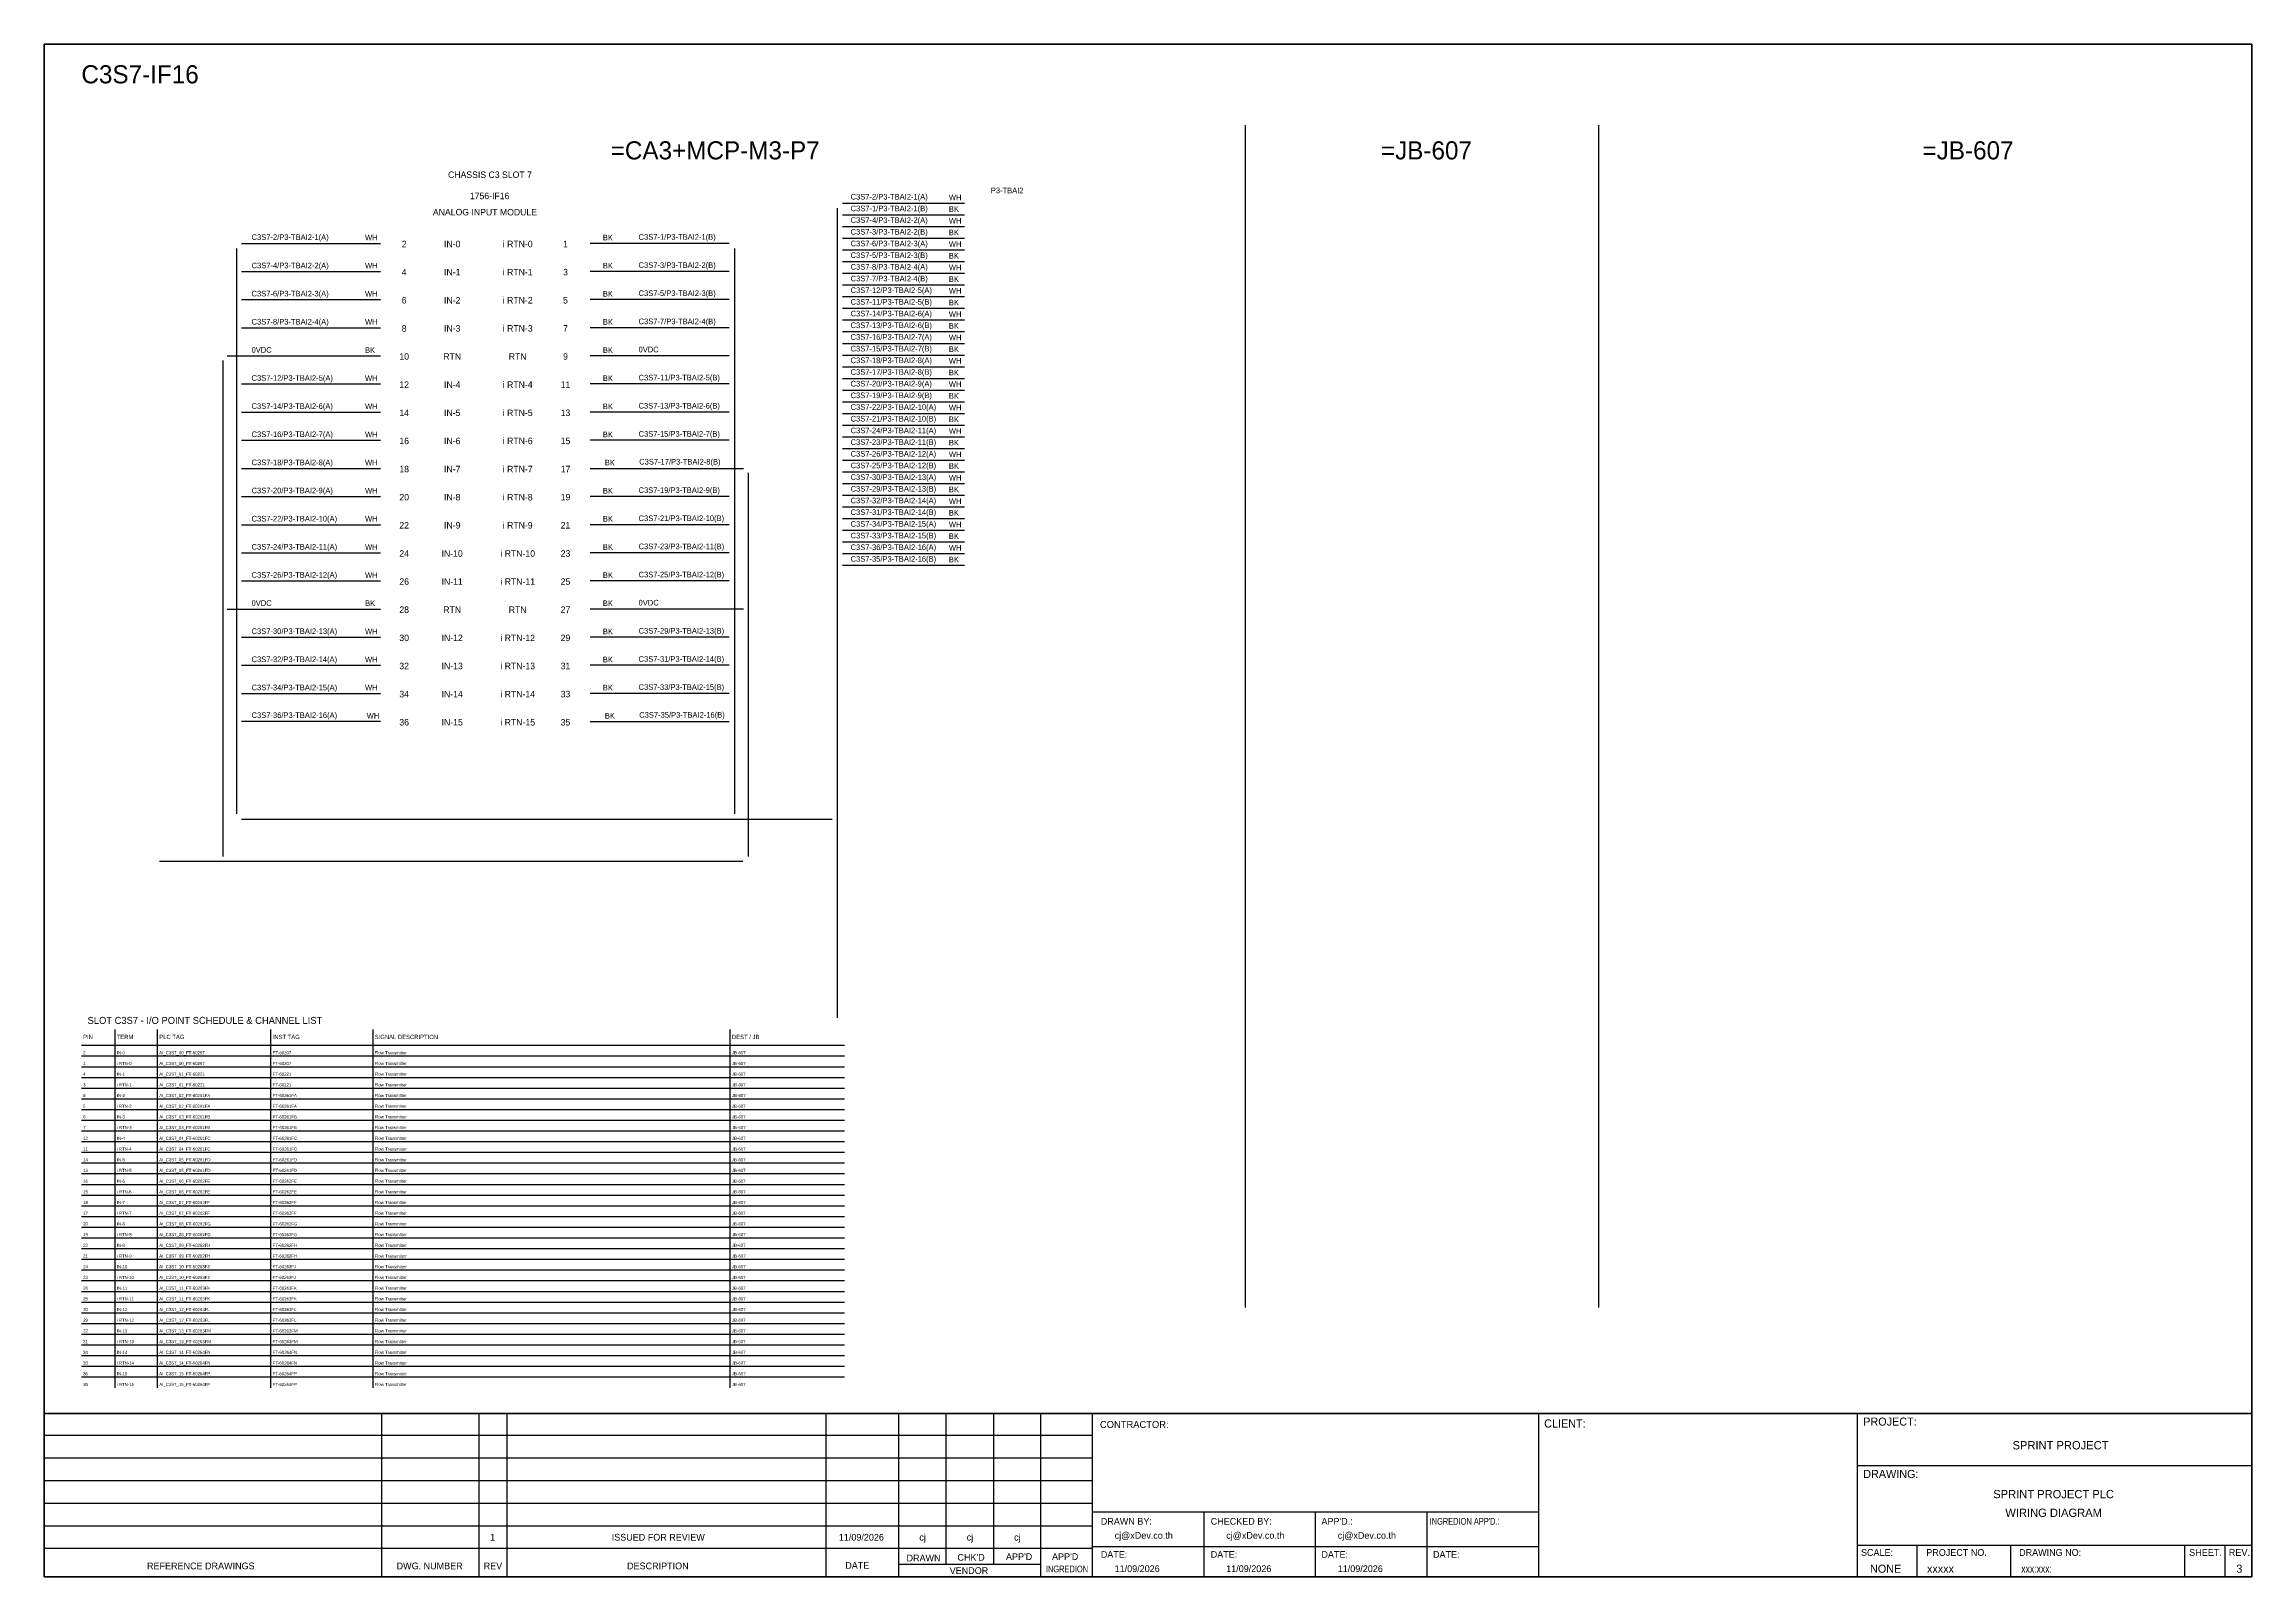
# Model space of a CAD drawing. Header units: metres. Extents: x 0 to 20667, y -39055 to 2704.
# Drawn here: x 4193 to 8087, y -21029 to -18325 of the extents above; entities that cross this region are included whole.
import ezdxf
from ezdxf.enums import TextEntityAlignment as Align

# ---------------------------------------------------------------- set-up
doc = ezdxf.new("R2010")
doc.units = ezdxf.units.M

msp = doc.modelspace()

# ---------------------------------------------------------------- linework, layer by layer
at = {"ltscale": 25.4}
for p, q in [((5601, -18626.4), (5816.4, -18626.4)), ((5401.4, -18676.8), (5156.2, -18676.8)), ((5601, -18667.6), (5816.4, -18667.6)), ((5401.4, -18726.4), (5156.2, -18726.4)), ((5601, -18708.9), (5816.4, -18708.9)), ((5601, -18750.1), (5816.4, -18750.1)), ((5401.4, -18776), (5156.2, -18776)), ((5601, -18791.3), (5816.4, -18791.3)), ((5401.4, -18825.7), (5156.2, -18825.7)), ((5601, -18832.5), (5816.4, -18832.5)), ((4516.2, -18875.3), (4786.7, -18875.3)), ((5401.4, -18875.3), (5156.2, -18875.3)), ((5601, -18873.8), (5816.4, -18873.8)), ((5601, -18915), (5816.4, -18915)), ((5401.4, -18924.9), (5156.2, -18924.9)), ((5601, -18956.2), (5816.4, -18956.2)), ((5401.4, -18974.5), (5156.2, -18974.5)), ((5601, -18997.4), (5816.4, -18997.4)), ((5401.4, -19024.2), (5156.2, -19024.2)), ((5156.2, -19073.8), (5426.7, -19073.8)), ((5601, -19038.7), (5816.4, -19038.7)), ((5601, -19079.9), (5816.4, -19079.9)), ((5401.4, -19123.4), (5156.2, -19123.4)), ((5601, -19121.1), (5816.4, -19121.1)), ((5401.4, -19173.1), (5156.2, -19173.1)), ((5601, -19162.3), (5816.4, -19162.3)), ((5401.4, -19222.7), (5156.2, -19222.7)), ((5601, -19203.6), (5816.4, -19203.6)), ((5601, -19244.8), (5816.4, -19244.8)), ((5401.4, -19272.3), (5156.2, -19272.3)), ((4516.2, -19322), (4786.7, -19322)), ((5426.7, -19322), (5156.2, -19322)), ((5401.4, -19371.6), (5156.2, -19371.6)), ((5401.4, -19421.2), (5156.2, -19421.2)), ((5401.4, -19470.9), (5156.2, -19470.9)), ((5156.2, -19520.5), (5401.4, -19520.5))]:
    msp.add_line(p, q, dxfattribs=at)
at = {"color": 7}
for p, q in [((4318.3, -20695.7), (4318.3, -20063.6)), ((4393.3, -20695.7), (4393.3, -20063.6)), ((4593.3, -20695.7), (4593.3, -20063.6)), ((4773.3, -20695.7), (4773.3, -20063.6)), ((5403.3, -20695.7), (5403.3, -20063.6)), ((4259, -20091.6), (5604.8, -20091.6))]:
    msp.add_line(p, q, dxfattribs=at)
at = {"color": 8}
for p, q in [((4259, -20110.5), (5604.8, -20110.5)), ((4259, -20129.4), (5604.8, -20129.4)), ((4259, -20148.2), (5604.8, -20148.2)), ((4259, -20167.1), (5604.8, -20167.1)), ((4259, -20186), (5604.8, -20186)), ((4259, -20204.9), (5604.8, -20204.9)), ((4259, -20223.7), (5604.8, -20223.7)), ((4259, -20242.6), (5604.8, -20242.6)), ((4259, -20261.5), (5604.8, -20261.5)), ((4259, -20280.4), (5604.8, -20280.4)), ((4259, -20299.3), (5604.8, -20299.3)), ((4259, -20318.1), (5604.8, -20318.1)), ((4259, -20337), (5604.8, -20337)), ((4259, -20355.9), (5604.8, -20355.9)), ((4259, -20374.8), (5604.8, -20374.8)), ((4259, -20393.6), (5604.8, -20393.6)), ((4259, -20412.5), (5604.8, -20412.5)), ((4259, -20431.4), (5604.8, -20431.4)), ((4259, -20450.3), (5604.8, -20450.3)), ((4259, -20469.2), (5604.8, -20469.2)), ((4259, -20488), (5604.8, -20488)), ((4259, -20506.9), (5604.8, -20506.9)), ((4259, -20525.8), (5604.8, -20525.8)), ((4259, -20544.7), (5604.8, -20544.7)), ((4259, -20563.6), (5604.8, -20563.6)), ((4259, -20582.4), (5604.8, -20582.4)), ((4259, -20601.3), (5604.8, -20601.3)), ((4259, -20620.2), (5604.8, -20620.2)), ((4259, -20639.1), (5604.8, -20639.1)), ((4259, -20657.9), (5604.8, -20657.9)), ((4259, -20676.8), (5604.8, -20676.8))]:
    msp.add_line(p, q, dxfattribs=at)
at = {"color": 4}
for p, q in [((7495.6, -20973.4), (7495.6, -21029.5)), ((7660.9, -20973.4), (7660.9, -21029.5))]:
    msp.add_line(p, q, dxfattribs=at)
at = {"color": 4, "ltscale": 0.5}
for p, q in [((7968, -20973.4), (7968, -21029.5)), ((7968, -20973.4), (7968, -21029.5)), ((8039.2, -20973.4), (8039.2, -21029.5)), ((8039.2, -20973.4), (8039.2, -21029.5))]:
    msp.add_line(p, q, dxfattribs=at)
at = {"layer": 'GT_1', "color": 4}
for p, q in [((4788.7, -21029.5), (4788.7, -20741.3)), ((4960.6, -21029.5), (4960.6, -20741.3)), ((5009.7, -21029.5), (5009.7, -20741.3)), ((5572.4, -21029.5), (5572.4, -20741.3)), ((5700.7, -21029.5), (5700.7, -20741.3)), ((5784.3, -21007.7), (5784.3, -20741.3)), ((5867.8, -21007.7), (5867.8, -20741.3)), ((5951.1, -21029.5), (5951.1, -20741.3)), ((6042.1, -21029.5), (6042.1, -20741.3)), ((6829.1, -21029.5), (6829.1, -20741.3)), ((7391.4, -21029.5), (7391.4, -20741.3)), ((7391.4, -21029.5), (7391.4, -20741.3)), ((7391.4, -21029.5), (7391.4, -20741.3)), ((6042.1, -20780.2), (4193.3, -20780.2)), ((6042.1, -20820), (4193.3, -20820)), ((6042.1, -20859.9), (4193.3, -20859.9)), ((6042.1, -20899.8), (4193.3, -20899.8)), ((6042.1, -20939.8), (4193.3, -20939.8)), ((6829.1, -20915.2), (6042.1, -20915.2)), ((6238.9, -21029.5), (6238.9, -20915.2)), ((6435.6, -21029.5), (6435.6, -20915.2)), ((6632.4, -21029.5), (6632.4, -20915.2)), ((6042, -20979.7), (4193.3, -20979.7)), ((6829.1, -20976.6), (6042.1, -20976.6)), ((7391.4, -20973.4), (8086.6, -20973.4)), ((5951.1, -21007.7), (5700.7, -21007.7))]:
    msp.add_line(p, q, dxfattribs=at)
at = {"layer": 'HELPPOINT', "color": 4, "lineweight": 35}
for p, q in [((4193.3, -21029.5), (4193.3, -18325.3)), ((4193.3, -18325.3), (8086.6, -18325.3)), ((4193.3, -21029.5), (4193.3, -18325.3)), ((4193.3, -18325.3), (8086.6, -18325.3)), ((8086.6, -18325.3), (8086.6, -21029.5)), ((8086.6, -18325.3), (8086.6, -21029.5)), ((8086.6, -21029.5), (4193.3, -21029.5)), ((8086.6, -21029.5), (4193.3, -21029.5))]:
    msp.add_line(p, q, dxfattribs=at)
at = {"layer": 'HELPPOINT', "color": 4}
for p, q in [((7391.4, -20832.9), (8086.6, -20832.9)), ((7391.4, -20832.9), (8086.6, -20832.9)), ((7391.4, -20973.4), (8086.6, -20973.4))]:
    msp.add_line(p, q, dxfattribs=at)
at = {"layer": 'IE-WIRE', "color": 4, "ltscale": 25.4}
for p, q in [((5601, -18605.8), (5816.4, -18605.8)), ((5591.9, -18614.9), (5591.9, -20043.3)), ((5601, -18647), (5816.4, -18647)), ((4532.3, -18685.9), (4532.3, -19683.3)), ((4541.4, -18676.8), (4786.7, -18676.8)), ((5410.6, -18685.9), (5410.6, -19683.3)), ((4541.4, -18726.4), (4786.7, -18726.4)), ((5601, -18688.3), (5816.4, -18688.3)), ((5601, -18729.5), (5816.4, -18729.5)), ((4541.4, -18776), (4786.7, -18776)), ((5601, -18770.7), (5816.4, -18770.7)), ((4541.4, -18825.7), (4786.7, -18825.7)), ((5601, -18811.9), (5816.4, -18811.9)), ((5601, -18853.2), (5816.4, -18853.2)), ((5601, -18894.4), (5816.4, -18894.4)), ((4541.4, -18924.9), (4786.7, -18924.9)), ((5601, -18935.6), (5816.4, -18935.6)), ((4541.4, -18974.5), (4786.7, -18974.5)), ((5601, -18976.8), (5816.4, -18976.8)), ((4541.4, -19024.2), (4786.7, -19024.2)), ((5601, -19018), (5816.4, -19018)), ((4541.4, -19073.8), (4786.7, -19073.8)), ((5601, -19059.3), (5816.4, -19059.3)), ((5601, -19100.5), (5816.4, -19100.5)), ((4541.4, -19123.4), (4786.7, -19123.4)), ((5601, -19141.7), (5816.4, -19141.7)), ((4541.4, -19173.1), (4786.7, -19173.1)), ((5601, -19182.9), (5816.4, -19182.9)), ((4541.4, -19222.7), (4786.7, -19222.7)), ((5601, -19224.2), (5816.4, -19224.2)), ((4541.4, -19272.3), (4786.7, -19272.3)), ((4541.4, -19371.6), (4786.7, -19371.6)), ((4541.4, -19421.2), (4786.7, -19421.2)), ((4541.4, -19470.9), (4786.7, -19470.9)), ((4786.7, -19520.5), (4541.4, -19520.5))]:
    msp.add_line(p, q, dxfattribs=at)
at = {"layer": 'IE-WIRE', "color": 7, "ltscale": 25.4}
for p, q in [((4508.2, -18883.3), (4508.2, -19758.6)), ((5434.7, -19081.8), (5434.7, -19758.6)), ((5425.7, -19767.5), (4396.7, -19767.5))]:
    msp.add_line(p, q, dxfattribs=at)
at = {"layer": 'IE-WIRE', "color": 4}
msp.add_line((4541.4, -19692.5), (5582.7, -19692.5), dxfattribs=at)
at = {"layer": 'MEMBER', "color": 4, "lineweight": 35}
msp.add_line((4193.3, -20741.3), (8086.6, -20741.3), dxfattribs=at)
msp.add_line((4193.3, -20741.3), (8086.6, -20741.3), dxfattribs=at)
at = {"layer": 'MEMBER', "color": 4}
for p, q in [((7391.4, -20832.9), (8086.6, -20832.9)), ((7391.4, -20832.9), (8086.6, -20832.9)), ((7391.4, -20973.4), (8086.6, -20973.4)), ((7391.4, -20973.4), (8086.6, -20973.4))]:
    msp.add_line(p, q, dxfattribs=at)
at = {"layer": 'x01001-FrameArea'}
for p, q in [((6311.5, -18468), (6311.5, -20554.5)), ((6934.6, -18468), (6934.6, -20554.5))]:
    msp.add_line(p, q, dxfattribs=at)

# ---------------------------------------------------------------- texts
at = {"color": 2}
msp.add_text('C3S7-IF16', height=32, dxfattribs=at).set_placement((4259, -18394.5))
for s, height, p in [('=CA3+MCP-M3-P7', 32, (5376.7, -18512.7)), ('=JB-607', 32, (6631, -18512.7)), ('=JB-607', 32, (7586.1, -18512.7)), ('CHASSIS C3 SLOT 7', 11.441, (4979.5, -18555.7)), ('1756-IF16', 11.44, (4978.9, -18593.1)), ('ANALOG INPUT MODULE', 11.441, (4970.7, -18621.7)), ('2', 11.4, (4828.2, -18677.9)), ('IN-0', 11.44, (4912.9, -18677.9)), ('i RTN-0', 11.44, (5028.4, -18677.9)), ('1', 11.4, (5112.7, -18677.9)), ('4', 11.4, (4828.2, -18727.5)), ('IN-1', 11.44, (4912.9, -18727.5)), ('i RTN-1', 11.44, (5028.4, -18727.5)), ('3', 11.4, (5112.7, -18727.5)), ('6', 11.4, (4828.2, -18777.2)), ('IN-2', 11.44, (4912.9, -18777.2)), ('i RTN-2', 11.44, (5028.4, -18777.2)), ('5', 11.4, (5112.7, -18777.2)), ('8', 11.4, (4828.2, -18826.8)), ('IN-3', 11.44, (4912.9, -18826.8)), ('i RTN-3', 11.44, (5028.4, -18826.8)), ('7', 11.4, (5112.7, -18826.8)), ('10', 11.44, (4828.2, -18876.4)), ('RTN', 11.44, (4912.9, -18876.4)), ('RTN', 11.44, (5028.4, -18876.4)), ('9', 11.4, (5112.7, -18876.4)), ('12', 11.44, (4828.2, -18926.1)), ('IN-4', 11.44, (4912.9, -18926.1)), ('i RTN-4', 11.44, (5028.4, -18926.1)), ('11', 11.44, (5112.7, -18926.1)), ('14', 11.44, (4828.2, -18975.7)), ('IN-5', 11.44, (4912.9, -18975.7)), ('i RTN-5', 11.44, (5028.4, -18975.7)), ('13', 11.44, (5112.7, -18975.7)), ('16', 11.44, (4828.2, -19025.3)), ('IN-6', 11.44, (4912.9, -19025.3)), ('i RTN-6', 11.44, (5028.4, -19025.3)), ('15', 11.44, (5112.7, -19025.3)), ('18', 11.44, (4828.2, -19075)), ('IN-7', 11.44, (4912.9, -19075)), ('i RTN-7', 11.44, (5028.4, -19075)), ('17', 11.44, (5112.7, -19075)), ('20', 11.44, (4828.2, -19124.6)), ('IN-8', 11.44, (4912.9, -19124.6)), ('i RTN-8', 11.44, (5028.4, -19124.6)), ('19', 11.44, (5112.7, -19124.6)), ('22', 11.44, (4828.2, -19174.2)), ('IN-9', 11.44, (4912.9, -19174.2)), ('i RTN-9', 11.44, (5028.4, -19174.2)), ('21', 11.44, (5112.7, -19174.2)), ('24', 11.44, (4828.2, -19223.9)), ('IN-10', 11.44, (4912.9, -19223.9)), ('i RTN-10', 11.44, (5028.4, -19223.9)), ('23', 11.44, (5112.7, -19223.9)), ('26', 11.44, (4828.2, -19273.5)), ('IN-11', 11.44, (4912.9, -19273.5)), ('i RTN-11', 11.44, (5028.4, -19273.5)), ('25', 11.44, (5112.7, -19273.5)), ('28', 11.44, (4828.2, -19323.1)), ('RTN', 11.44, (4912.9, -19323.1)), ('RTN', 11.44, (5028.4, -19323.1)), ('27', 11.44, (5112.7, -19323.1)), ('30', 11.44, (4828.2, -19372.8)), ('IN-12', 11.44, (4912.9, -19372.8)), ('i RTN-12', 11.44, (5028.4, -19372.8)), ('29', 11.44, (5112.7, -19372.8)), ('32', 11.44, (4828.2, -19422.4)), ('IN-13', 11.44, (4912.9, -19422.4)), ('i RTN-13', 11.44, (5028.4, -19422.4)), ('31', 11.44, (5112.7, -19422.4)), ('34', 11.44, (4828.2, -19472)), ('IN-14', 11.44, (4912.9, -19472)), ('i RTN-14', 11.44, (5028.4, -19472)), ('33', 11.44, (5112.7, -19472)), ('36', 11.44, (4828.2, -19521.7)), ('IN-15', 11.44, (4912.9, -19521.7)), ('i RTN-15', 11.44, (5028.4, -19521.7)), ('35', 11.44, (5112.7, -19521.7))]:
    msp.add_text(s, height=height, dxfattribs=at).set_placement(p, align=Align.MIDDLE_CENTER)
at = {"color": 4}
for s, height, p in [('C3S7-2/P3-TBAI2-1(A)', 9.949, (5615.5, -18599.5)), ('WH', 9.95, (5788.8, -18600.6)), ('C3S7-4/P3-TBAI2-2(A)', 9.949, (5615.5, -18640.7)), ('WH', 9.95, (5788.8, -18641.8)), ('C3S7-2/P3-TBAI2-1(A)', 9.949, (4559.1, -18670.8)), ('WH', 9.95, (4759.2, -18671.5)), ('C3S7-6/P3-TBAI2-3(A)', 9.949, (5615.5, -18682)), ('WH', 9.95, (5788.8, -18683)), ('C3S7-4/P3-TBAI2-2(A)', 9.949, (4559.1, -18720.8)), ('WH', 9.95, (4759.2, -18721.1)), ('C3S7-8/P3-TBAI2-4(A)', 9.949, (5615.5, -18723.2)), ('WH', 9.95, (5788.8, -18724.2)), ('C3S7-6/P3-TBAI2-3(A)', 9.949, (4559.1, -18770.4)), ('WH', 9.95, (4759.2, -18770.8)), ('C3S7-12/P3-TBAI2-5(A)', 9.949, (5615.5, -18764.4)), ('WH', 9.95, (5788.8, -18765.4)), ('C3S7-14/P3-TBAI2-6(A)', 9.949, (5615.5, -18805.6)), ('WH', 9.95, (5788.8, -18806.7)), ('C3S7-8/P3-TBAI2-4(A)', 9.949, (4559.1, -18820)), ('WH', 9.95, (4759.2, -18820.4)), ('C3S7-16/P3-TBAI2-7(A)', 9.949, (5615.5, -18846.9)), ('WH', 9.95, (5788.8, -18847.9)), ('C3S7-18/P3-TBAI2-8(A)', 9.949, (5615.5, -18888.1)), ('WH', 9.95, (5788.8, -18889.1)), ('C3S7-12/P3-TBAI2-5(A)', 9.949, (4559.1, -18919.3)), ('WH', 9.95, (4759.2, -18919.7)), ('C3S7-20/P3-TBAI2-9(A)', 9.949, (5615.5, -18929.3)), ('WH', 9.95, (5788.8, -18930.3)), ('C3S7-14/P3-TBAI2-6(A)', 9.949, (4559.1, -18968.9)), ('WH', 9.95, (4759.2, -18969.3)), ('C3S7-22/P3-TBAI2-10(A)', 9.949, (5615.5, -18970.5)), ('WH', 9.95, (5788.8, -18971.6)), ('C3S7-16/P3-TBAI2-7(A)', 9.949, (4559.1, -19018.6)), ('WH', 9.95, (4759.2, -19018.9)), ('C3S7-24/P3-TBAI2-11(A)', 9.949, (5615.5, -19011.8)), ('WH', 9.95, (5788.8, -19012.8)), ('C3S7-18/P3-TBAI2-8(A)', 9.949, (4559.1, -19068.2)), ('WH', 9.95, (4759.2, -19068.6)), ('C3S7-26/P3-TBAI2-12(A)', 9.949, (5615.5, -19053)), ('WH', 9.95, (5788.8, -19054)), ('C3S7-20/P3-TBAI2-9(A)', 9.949, (4559.1, -19117.8)), ('WH', 9.95, (4759.2, -19118.2)), ('C3S7-30/P3-TBAI2-13(A)', 9.949, (5615.5, -19094.2)), ('WH', 9.95, (5788.8, -19095.2)), ('C3S7-32/P3-TBAI2-14(A)', 9.949, (5615.5, -19135.4)), ('WH', 9.95, (5788.8, -19136.5)), ('C3S7-22/P3-TBAI2-10(A)', 9.949, (4559.1, -19167.5)), ('WH', 9.95, (4759.2, -19167.8)), ('C3S7-34/P3-TBAI2-15(A)', 9.949, (5615.5, -19176.7)), ('WH', 9.95, (5788.8, -19177.7)), ('C3S7-24/P3-TBAI2-11(A)', 9.949, (4559.1, -19217.1)), ('WH', 9.95, (4759.2, -19217.5)), ('C3S7-36/P3-TBAI2-16(A)', 9.949, (5615.5, -19217.9)), ('WH', 9.95, (5788.8, -19218.9)), ('C3S7-26/P3-TBAI2-12(A)', 9.949, (4559.1, -19266.7)), ('WH', 9.95, (4759.2, -19267.1)), ('C3S7-30/P3-TBAI2-13(A)', 9.949, (4559.1, -19366)), ('WH', 9.95, (4759.2, -19366.4)), ('C3S7-32/P3-TBAI2-14(A)', 9.949, (4559.1, -19415.6)), ('WH', 9.95, (4759.2, -19416)), ('C3S7-34/P3-TBAI2-15(A)', 9.949, (4559.1, -19465.3)), ('WH', 9.95, (4759.2, -19465.6)), ('C3S7-36/P3-TBAI2-16(A)', 9.949, (4559.1, -19514.2)), ('WH', 9.95, (4762.2, -19515.3))]:
    msp.add_text(s, height=height, dxfattribs=at).set_placement(p)
for s, height, p in [('C3S7-1/P3-TBAI2-1(B)', 9.949, (5615.5, -18620.1)), ('BK', 9.95, (5788.8, -18621.2)), ('BK', 9.95, (5178.6, -18671.5)), ('C3S7-1/P3-TBAI2-1(B)', 9.949, (5241.6, -18670.5)), ('C3S7-3/P3-TBAI2-2(B)', 9.949, (5615.5, -18661.4)), ('BK', 9.95, (5788.8, -18662.4)), ('BK', 9.95, (5178.6, -18721.1)), ('C3S7-3/P3-TBAI2-2(B)', 9.949, (5241.6, -18720.1)), ('C3S7-5/P3-TBAI2-3(B)', 9.949, (5615.5, -18702.6)), ('BK', 9.95, (5788.8, -18703.6)), ('BK', 9.95, (5178.6, -18770.8)), ('C3S7-5/P3-TBAI2-3(B)', 9.949, (5241.6, -18769.7)), ('C3S7-7/P3-TBAI2-4(B)', 9.949, (5615.5, -18743.8)), ('BK', 9.95, (5788.8, -18744.8)), ('C3S7-11/P3-TBAI2-5(B)', 9.949, (5615.5, -18785)), ('BK', 9.95, (5788.8, -18786.1)), ('BK', 9.95, (5178.6, -18820.4)), ('C3S7-7/P3-TBAI2-4(B)', 9.949, (5241.6, -18819.4)), ('C3S7-13/P3-TBAI2-6(B)', 9.949, (5615.5, -18826.3)), ('BK', 9.95, (5788.8, -18827.3)), ('0VDC', 9.95, (4559.1, -18869.7)), ('BK', 9.95, (4759.2, -18870)), ('BK', 9.95, (5178.6, -18870)), ('0VDC', 9.95, (5241.6, -18869)), ('C3S7-15/P3-TBAI2-7(B)', 9.949, (5615.5, -18867.5)), ('BK', 9.95, (5788.8, -18868.5)), ('BK', 9.95, (5178.6, -18919.7)), ('C3S7-11/P3-TBAI2-5(B)', 9.949, (5241.6, -18918.6)), ('C3S7-17/P3-TBAI2-8(B)', 9.949, (5615.5, -18908.7)), ('BK', 9.95, (5788.8, -18909.7)), ('BK', 9.95, (5178.6, -18969.3)), ('C3S7-13/P3-TBAI2-6(B)', 9.949, (5241.6, -18968.3)), ('C3S7-19/P3-TBAI2-9(B)', 9.949, (5615.5, -18949.9)), ('BK', 9.95, (5788.8, -18951)), ('C3S7-21/P3-TBAI2-10(B)', 9.949, (5615.5, -18991.1)), ('BK', 9.95, (5788.8, -18992.2)), ('BK', 9.95, (5178.6, -19018.9)), ('C3S7-15/P3-TBAI2-7(B)', 9.949, (5241.6, -19017.9)), ('C3S7-23/P3-TBAI2-11(B)', 9.949, (5615.5, -19032.4)), ('BK', 9.95, (5788.8, -19033.4)), ('BK', 9.95, (5182.1, -19068.6)), ('C3S7-17/P3-TBAI2-8(B)', 9.949, (5242.7, -19067)), ('C3S7-25/P3-TBAI2-12(B)', 9.949, (5615.5, -19073.6)), ('BK', 9.95, (5788.8, -19074.6)), ('BK', 9.95, (5178.6, -19118.2)), ('C3S7-19/P3-TBAI2-9(B)', 9.949, (5241.6, -19117.2)), ('C3S7-29/P3-TBAI2-13(B)', 9.949, (5615.5, -19114.8)), ('BK', 9.95, (5788.8, -19115.8)), ('C3S7-31/P3-TBAI2-14(B)', 9.949, (5615.5, -19156)), ('BK', 9.95, (5788.8, -19157.1)), ('BK', 9.95, (5178.6, -19167.8)), ('C3S7-21/P3-TBAI2-10(B)', 9.949, (5241.6, -19166.8)), ('C3S7-33/P3-TBAI2-15(B)', 9.949, (5615.5, -19197.3)), ('BK', 9.95, (5788.8, -19198.3)), ('BK', 9.95, (5178.6, -19217.5)), ('C3S7-23/P3-TBAI2-11(B)', 9.949, (5241.6, -19216.4)), ('C3S7-35/P3-TBAI2-16(B)', 9.949, (5615.5, -19238.5)), ('BK', 9.95, (5788.8, -19239.5)), ('BK', 9.95, (5178.6, -19267.1)), ('C3S7-25/P3-TBAI2-12(B)', 9.949, (5241.6, -19266.1)), ('0VDC', 9.95, (4559.1, -19316.4)), ('BK', 9.95, (4759.2, -19316.7)), ('BK', 9.95, (5178.6, -19316.7)), ('0VDC', 9.95, (5241.6, -19315.7)), ('BK', 9.95, (5178.6, -19366.4)), ('C3S7-29/P3-TBAI2-13(B)', 9.949, (5241.6, -19365.3)), ('BK', 9.95, (5178.6, -19416)), ('C3S7-31/P3-TBAI2-14(B)', 9.949, (5241.6, -19415)), ('BK', 9.95, (5178.6, -19465.6)), ('C3S7-33/P3-TBAI2-15(B)', 9.949, (5241.6, -19464.6)), ('BK', 9.95, (5182.1, -19515.3)), ('C3S7-35/P3-TBAI2-16(B)', 9.949, (5242.7, -19513.7))]:
    msp.add_text(s, height=height).set_placement(p)
msp.add_text('P3-TBAI2', height=9.95, dxfattribs=at).set_placement((5891.6, -18583.4), align=Align.MIDDLE_CENTER)
at = {"color": 3}
for s, p in [('PIN', (4262, -20080.6)), ('TERM', (4321.3, -20080.6)), ('PLC TAG', (4396.3, -20080.6)), ('INST TAG', (4596.3, -20080.6)), ('SIGNAL DESCRIPTION', (4776.3, -20080.6)), ('DEST / JB', (5406.3, -20080.6))]:
    msp.add_text(s, height=7.5, dxfattribs=at).set_placement(p)
at = {"color": 7}
for s, p in [('2', (4262, -20107.5)), ('1', (4262, -20126.4)), ('i RTN-0', (4321.3, -20126.4)), ('IN-0', (4321.3, -20107.5)), ('AI_C3S7_00_FT-60207', (4396.3, -20107.5)), ('AI_C3S7_00_FT-60207', (4396.3, -20126.4)), ('FT-60207', (4596.3, -20107.5)), ('FT-60207', (4596.3, -20126.4)), ('Flow Transmitter', (4776.3, -20107.5)), ('Flow Transmitter', (4776.3, -20126.4)), ('JB-607', (5406.3, -20107.5)), ('JB-607', (5406.3, -20126.4)), ('4', (4262, -20145.2)), ('3', (4262, -20164.1)), ('i RTN-1', (4321.3, -20164.1)), ('IN-1', (4321.3, -20145.2)), ('AI_C3S7_01_FT-60221', (4396.3, -20145.2)), ('AI_C3S7_01_FT-60221', (4396.3, -20164.1)), ('FT-60221', (4596.3, -20145.2)), ('FT-60221', (4596.3, -20164.1)), ('Flow Transmitter', (4776.3, -20145.2)), ('Flow Transmitter', (4776.3, -20164.1)), ('JB-607', (5406.3, -20145.2)), ('JB-607', (5406.3, -20164.1)), ('5', (4262, -20201.9)), ('6', (4262, -20183)), ('i RTN-2', (4321.3, -20201.9)), ('IN-2', (4321.3, -20183)), ('AI_C3S7_02_FT-60261FA', (4396.3, -20183)), ('AI_C3S7_02_FT-60261FA', (4396.3, -20201.9)), ('FT-60261FA', (4596.3, -20183)), ('FT-60261FA', (4596.3, -20201.9)), ('Flow Transmitter', (4776.3, -20183)), ('Flow Transmitter', (4776.3, -20201.9)), ('JB-607', (5406.3, -20183)), ('JB-607', (5406.3, -20201.9)), ('8', (4262, -20220.7)), ('7', (4262, -20239.6)), ('i RTN-3', (4321.3, -20239.6)), ('IN-3', (4321.3, -20220.7)), ('AI_C3S7_03_FT-60261FB', (4396.3, -20220.7)), ('AI_C3S7_03_FT-60261FB', (4396.3, -20239.6)), ('FT-60261FB', (4596.3, -20220.7)), ('FT-60261FB', (4596.3, -20239.6)), ('Flow Transmitter', (4776.3, -20220.7)), ('Flow Transmitter', (4776.3, -20239.6)), ('JB-607', (5406.3, -20220.7)), ('JB-607', (5406.3, -20239.6)), ('12', (4262, -20258.5)), ('11', (4262, -20277.4)), ('i RTN-4', (4321.3, -20277.4)), ('IN-4', (4321.3, -20258.5)), ('AI_C3S7_04_FT-60261FC', (4396.3, -20258.5)), ('AI_C3S7_04_FT-60261FC', (4396.3, -20277.4)), ('FT-60261FC', (4596.3, -20258.5)), ('FT-60261FC', (4596.3, -20277.4)), ('Flow Transmitter', (4776.3, -20258.5)), ('Flow Transmitter', (4776.3, -20277.4)), ('JB-607', (5406.3, -20258.5)), ('JB-607', (5406.3, -20277.4)), ('14', (4262, -20296.3)), ('13', (4262, -20315.1)), ('i RTN-5', (4321.3, -20315.1)), ('IN-5', (4321.3, -20296.3)), ('AI_C3S7_05_FT-60261FD', (4396.3, -20296.3)), ('AI_C3S7_05_FT-60261FD', (4396.3, -20315.1)), ('FT-60261FD', (4596.3, -20296.3)), ('FT-60261FD', (4596.3, -20315.1)), ('Flow Transmitter', (4776.3, -20296.3)), ('Flow Transmitter', (4776.3, -20315.1)), ('JB-607', (5406.3, -20296.3)), ('JB-607', (5406.3, -20315.1)), ('16', (4262, -20334)), ('15', (4262, -20352.9)), ('i RTN-6', (4321.3, -20352.9)), ('IN-6', (4321.3, -20334)), ('AI_C3S7_06_FT-60262FE', (4396.3, -20334)), ('AI_C3S7_06_FT-60262FE', (4396.3, -20352.9)), ('FT-60262FE', (4596.3, -20334)), ('FT-60262FE', (4596.3, -20352.9)), ('Flow Transmitter', (4776.3, -20334)), ('Flow Transmitter', (4776.3, -20352.9)), ('JB-607', (5406.3, -20334)), ('JB-607', (5406.3, -20352.9)), ('18', (4262, -20371.8)), ('17', (4262, -20390.6)), ('i RTN-7', (4321.3, -20390.6)), ('IN-7', (4321.3, -20371.8)), ('AI_C3S7_07_FT-60262FF', (4396.3, -20371.8)), ('AI_C3S7_07_FT-60262FF', (4396.3, -20390.6)), ('FT-60262FF', (4596.3, -20371.8)), ('FT-60262FF', (4596.3, -20390.6)), ('Flow Transmitter', (4776.3, -20371.8)), ('Flow Transmitter', (4776.3, -20390.6)), ('JB-607', (5406.3, -20371.8)), ('JB-607', (5406.3, -20390.6)), ('20', (4262, -20409.5)), ('19', (4262, -20428.4)), ('i RTN-8', (4321.3, -20428.4)), ('IN-8', (4321.3, -20409.5)), ('AI_C3S7_08_FT-60262FG', (4396.3, -20409.5)), ('AI_C3S7_08_FT-60262FG', (4396.3, -20428.4)), ('FT-60262FG', (4596.3, -20409.5)), ('FT-60262FG', (4596.3, -20428.4)), ('Flow Transmitter', (4776.3, -20409.5)), ('Flow Transmitter', (4776.3, -20428.4)), ('JB-607', (5406.3, -20409.5)), ('JB-607', (5406.3, -20428.4)), ('22', (4262, -20447.3)), ('21', (4262, -20466.2)), ('i RTN-9', (4321.3, -20466.2)), ('IN-9', (4321.3, -20447.3)), ('AI_C3S7_09_FT-60262FH', (4396.3, -20447.3)), ('AI_C3S7_09_FT-60262FH', (4396.3, -20466.2)), ('FT-60262FH', (4596.3, -20447.3)), ('FT-60262FH', (4596.3, -20466.2)), ('Flow Transmitter', (4776.3, -20447.3)), ('Flow Transmitter', (4776.3, -20466.2)), ('JB-607', (5406.3, -20447.3)), ('JB-607', (5406.3, -20466.2)), ('24', (4262, -20485)), ('23', (4262, -20503.9)), ('26', (4262, -20522.8)), ('i RTN-10', (4321.3, -20503.9)), ('IN-10', (4321.3, -20485)), ('IN-11', (4321.3, -20522.8)), ('AI_C3S7_10_FT-60263FJ', (4396.3, -20485)), ('AI_C3S7_10_FT-60263FJ', (4396.3, -20503.9)), ('AI_C3S7_11_FT-60263FK', (4396.3, -20522.8)), ('FT-60263FJ', (4596.3, -20485)), ('FT-60263FJ', (4596.3, -20503.9)), ('FT-60263FK', (4596.3, -20522.8)), ('Flow Transmitter', (4776.3, -20485)), ('Flow Transmitter', (4776.3, -20503.9)), ('Flow Transmitter', (4776.3, -20522.8)), ('JB-607', (5406.3, -20485)), ('JB-607', (5406.3, -20503.9)), ('JB-607', (5406.3, -20522.8)), ('30', (4262, -20560.6)), ('25', (4262, -20541.7)), ('i RTN-11', (4321.3, -20541.7)), ('IN-12', (4321.3, -20560.6)), ('AI_C3S7_11_FT-60263FK', (4396.3, -20541.7)), ('AI_C3S7_12_FT-60263FL', (4396.3, -20560.6)), ('FT-60263FK', (4596.3, -20541.7)), ('FT-60263FL', (4596.3, -20560.6)), ('Flow Transmitter', (4776.3, -20541.7)), ('Flow Transmitter', (4776.3, -20560.6)), ('JB-607', (5406.3, -20541.7)), ('JB-607', (5406.3, -20560.6)), ('32', (4262, -20598.3)), ('29', (4262, -20579.4)), ('i RTN-12', (4321.3, -20579.4)), ('IN-13', (4321.3, -20598.3)), ('AI_C3S7_12_FT-60263FL', (4396.3, -20579.4)), ('AI_C3S7_13_FT-60263FM', (4396.3, -20598.3)), ('FT-60263FL', (4596.3, -20579.4)), ('FT-60263FM', (4596.3, -20598.3)), ('Flow Transmitter', (4776.3, -20579.4)), ('Flow Transmitter', (4776.3, -20598.3)), ('JB-607', (5406.3, -20579.4)), ('JB-607', (5406.3, -20598.3)), ('31', (4262, -20617.2)), ('34', (4262, -20636.1)), ('i RTN-13', (4321.3, -20617.2)), ('IN-14', (4321.3, -20636.1)), ('AI_C3S7_13_FT-60263FM', (4396.3, -20617.2)), ('AI_C3S7_14_FT-60264FN', (4396.3, -20636.1)), ('FT-60263FM', (4596.3, -20617.2)), ('FT-60264FN', (4596.3, -20636.1)), ('Flow Transmitter', (4776.3, -20617.2)), ('Flow Transmitter', (4776.3, -20636.1)), ('JB-607', (5406.3, -20617.2)), ('JB-607', (5406.3, -20636.1)), ('33', (4262, -20654.9)), ('36', (4262, -20673.8)), ('i RTN-14', (4321.3, -20654.9)), ('IN-15', (4321.3, -20673.8)), ('AI_C3S7_14_FT-60264FN', (4396.3, -20654.9)), ('AI_C3S7_15_FT-60264FP', (4396.3, -20673.8)), ('FT-60264FN', (4596.3, -20654.9)), ('FT-60264FP', (4596.3, -20673.8)), ('Flow Transmitter', (4776.3, -20654.9)), ('Flow Transmitter', (4776.3, -20673.8)), ('JB-607', (5406.3, -20654.9)), ('JB-607', (5406.3, -20673.8)), ('35', (4262, -20692.7)), ('i RTN-15', (4321.3, -20692.7)), ('AI_C3S7_15_FT-60264FP', (4396.3, -20692.7)), ('FT-60264FP', (4596.3, -20692.7)), ('Flow Transmitter', (4776.3, -20692.7)), ('JB-607', (5406.3, -20692.7))]:
    msp.add_text(s, height=5.5, dxfattribs=at).set_placement(p)
at = {"color": 4, "ltscale": 100}
for s, p in [('SPRINT PROJECT', (7749.2, -20797.3)), ('SPRINT PROJECT PLC', (7737, -20883.5)), ('WIRING DIAGRAM', (7737, -20916.4))]:
    msp.add_text(s, height=14.693, dxfattribs=at).set_placement(p, align=Align.MIDDLE_CENTER)
at = {"layer": 'GT_1', "color": 4}
for s, p in [('PROJECT:', (7401.3, -20762.7)), ('CLIENT:', (6838.6, -20766)), ('DRAWING:', (7401.3, -20855.1))]:
    msp.add_text(s, height=14.25, dxfattribs=at).set_placement(p)
at = {"layer": 'MEMBER', "color": 4, "ltscale": 0.8}
for s, height, p in [('SLOT C3S7 - I/O POINT SCHEDULE & CHANNEL LIST', 12.35, (4269.9, -20053.9)), ('CONTRACTOR:', 12.35, (6055.2, -20766.8)), ('DRAWN BY:', 11.88, (6056.7, -20937.4)), ('CHECKED BY:', 11.875, (6250.6, -20937.4)), ("APP'D.:", 11.88, (6445.8, -20937.4)), ('DATE:', 11.88, (6056.7, -20995.9)), ('cj@xDev.co.th', 11.875, (6081.1, -20962.3)), ('DATE:', 11.88, (6250.6, -20995.9)), ('cj@xDev.co.th', 11.875, (6277.9, -20962.3)), ('DATE:', 11.88, (6445.8, -20995.9)), ('cj@xDev.co.th', 11.875, (6474.6, -20962.3)), ('DATE:', 11.88, (6642.6, -20995.9)), ('SCALE:', 11.88, (7397.3, -20992.4)), ('PROJECT NO.', 11.875, (7512.5, -20992.4)), ('DRAWING NO:', 11.875, (7676.2, -20992.4)), ('SHEET.', 12, (7976, -20992.4)), ('REV.', 12, (8045.9, -20992.4)), ('REFERENCE DRAWINGS', 11.875, (4374.7, -21016.1)), ('DWG. NUMBER', 11.875, (4814.9, -21016.1)), ('REV', 11.88, (4968.4, -21016.1)), ('DESCRIPTION', 11.875, (5221.3, -21016.1)), ('DATE', 11.88, (5606.1, -21015.3)), ('DRAWN', 11.88, (5714.1, -21002.2)), ('VENDOR', 11.88, (5790.2, -21024.4)), ("CHK'D", 11.88, (5803.9, -21001)), ("APP'D", 11.88, (5889.5, -20999.8)), ("APP'D", 11.88, (5970.7, -20999.8)), ('11/09/2026', 11.88, (6081.1, -21021)), ('11/09/2026', 11.88, (6277.9, -21021)), ('11/09/2026', 11.88, (6474.6, -21021)), ('NONE', 14.23, (7413.3, -21022.2)), ('xxxxx', 14.23, (7513.7, -21022.2))]:
    msp.add_text(s, height=height, dxfattribs=at).set_placement(p)
at = {"layer": 'MEMBER', "color": 4, "ltscale": 0.8, "width": 0.8}
for s, height, p in [("INGREDION APP'D.:", 11.875, (6636.6, -20937.4)), ('INGREDION', 11.88, (5959.9, -21021.5)), ('xxx:xxx:', 14.23, (7679.9, -21022.2))]:
    msp.add_text(s, height=height, dxfattribs=at).set_placement(p)
at = {"layer": 'MEMBER', "color": 4, "ltscale": 0.8}
for s, height, p in [('1', 11.9, (4984.2, -20959.6)), ('ISSUED FOR REVIEW', 11.875, (5276.3, -20959.6)), ('11/09/2026', 11.88, (5634.5, -20959.6)), ('cj', 11.88, (5742.4, -20959.6)), ('cj', 11.88, (5826, -20959.6)), ('cj', 11.88, (5909.5, -20959.6))]:
    msp.add_text(s, height=height, dxfattribs=at).set_placement(p, align=Align.MIDDLE_CENTER)
msp.add_text('3', height=14.2, dxfattribs=at).set_placement((8064.5, -21022.2), align=Align.CENTER)

doc.saveas('drawing.dxf')
